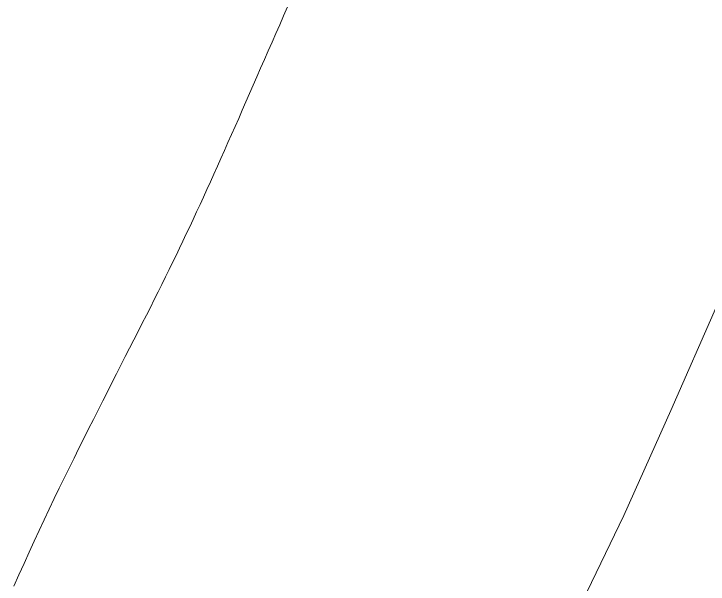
# Model space of a CAD drawing. Header units: millimetres. Extents: x -2123 to 5424, y -1286 to 835.
# Drawn here: x 1591.7 to 1657.2, y 74.6 to 128.4 of the extents above; entities that cross this region are included whole.
import ezdxf

# ---------------------------------------------------------------- set-up
doc = ezdxf.new("R2010")
doc.units = ezdxf.units.MM
doc.layers.add('Горизонталі', color=7, linetype='Continuous', lineweight=18)

msp = doc.modelspace()

# ---------------------------------------------------------------- linework, layer by layer
at = {"layer": 'Горизонталі', "elevation": 205}
msp.add_lwpolyline([(1591.722, 74.406), (1592.199, 75.485), (1592.676, 76.551), (1593.153, 77.603), (1593.63, 78.641), (1594.106, 79.667), (1594.581, 80.68), (1595.056, 81.68), (1595.528, 82.668), (1595.999, 83.644), (1596.467, 84.607), (1596.933, 85.558), (1597.397, 86.497), (1597.857, 87.424), (1598.313, 88.339), (1598.766, 89.243), (1599.216, 90.136), (1599.661, 91.017), (1600.101, 91.887), (1600.537, 92.744), (1600.968, 93.591), (1601.394, 94.428), (1601.815, 95.253), (1602.23, 96.067), (1602.64, 96.87), (1603.043, 97.661), (1603.44, 98.442), (1603.829, 99.209), (1604.213, 99.967), (1604.589, 100.713), (1604.959, 101.449), (1605.321, 102.172), (1605.676, 102.885), (1606.023, 103.586), (1606.362, 104.275), (1606.693, 104.952), (1607.016, 105.62), (1607.338, 106.287), (1607.659, 106.961), (1607.982, 107.641), (1608.304, 108.327), (1608.628, 109.018), (1608.951, 109.715), (1609.276, 110.418), (1609.601, 111.127), (1609.927, 111.842), (1610.255, 112.563), (1610.583, 113.29), (1610.912, 114.022), (1611.243, 114.761), (1611.575, 115.505), (1611.908, 116.256), (1612.243, 117.012), (1612.581, 117.777), (1612.919, 118.545), (1613.26, 119.319), (1613.602, 120.099), (1613.946, 120.885), (1614.293, 121.677), (1614.641, 122.475), (1614.993, 123.279), (1615.346, 124.088), (1615.703, 124.904), (1616.062, 125.725), (1616.424, 126.552), (1616.789, 127.385), (1617.157, 128.224), (1617.529, 129.069)], dxfattribs=at)
at = {"layer": 'Горизонталі'}
msp.add_lwpolyline([(1663.81, -88.142), (1657.457, -79.557), (1651.865, -70.539), (1646.963, -61.137), (1642.638, -51.406), (1638.772, -41.402), (1635.25, -31.181), (1631.956, -20.797), (1628.805, -10.309), (1626.139, 0.212), (1624.609, 10.685), (1624.83, 21.03), (1626.824, 31.231), (1630.191, 41.317), (1634.523, 51.317), (1639.411, 61.259), (1644.447, 71.172), (1649.236, 81.085), (1653.685, 90.981), (1657.987, 100.805), (1662.346, 110.501), (1666.968, 120.011), (1672.058, 129.278)], dxfattribs=at)

doc.saveas('drawing.dxf')
